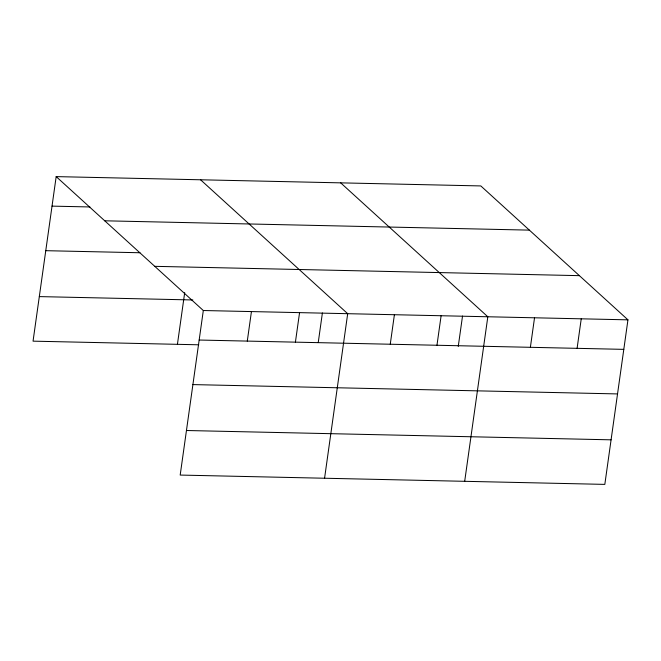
<?xml version="1.0" encoding="UTF-8"?>
<svg xmlns="http://www.w3.org/2000/svg" width="661" height="661" viewBox="0 0 661 661"><rect width="100%" height="100%" fill="white"/><g stroke="black" fill="none" stroke-linecap="round" stroke-linejoin="round"><path stroke-width="0.99" d="M56.177 176.611L203.315 310.521L180.189 475.069L604.823 484.389L627.95 319.841L480.811 185.931L56.177 176.611L33.05 341.159L198.754 344.794M177.429 344.323L184.692 292.625M247.288 341.093L251.436 311.579M295.417 342.15L299.565 312.636M318.272 342.34L322.394 312.967M324.568 478.242L347.694 313.694L200.556 179.775M390.254 344.232L394.402 314.719M436.962 345.257L441.11 315.743M458.255 346.422L462.526 316.041M464.691 481.315L487.818 316.768L340.679 182.857M530.378 347.306L534.534 317.792M577.094 348.33L581.242 318.817M52.029 206.125L89.913 206.959M104.727 220.799L529.37 230.127M45.766 250.684L139.967 252.75M154.757 266.333L579.391 275.654M39.313 296.599L192.83 299.962M203.315 310.521L627.95 319.841M199.168 340.035L623.802 349.363M192.905 384.595L617.539 393.923M186.452 430.509L611.086 439.829"/></g></svg>
